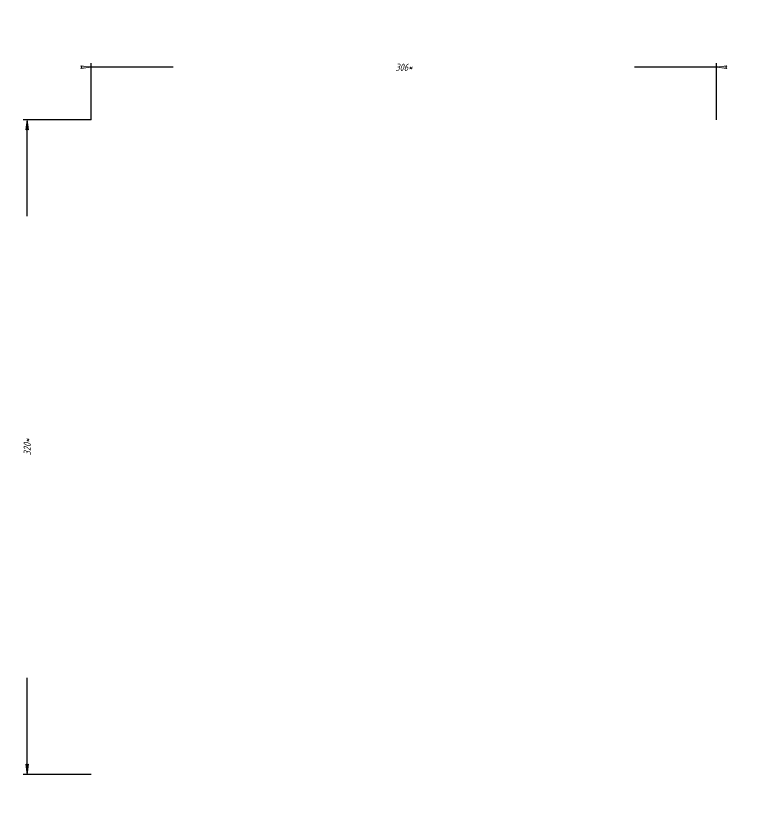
# Model space of a CAD drawing. Header units: millimetres. Extents: x -922 to 949, y -705 to 942.
# Drawn here: x -688.2 to -333.4, y -705 to -317.2 of the extents above; entities that cross this region are included whole.
import ezdxf

# ---------------------------------------------------------------- set-up
doc = ezdxf.new("R2010")
doc.units = ezdxf.units.MM
doc.linetypes.add('K5LT_THIN', pattern=[0])
doc.styles.add('KDIMTEXTSTYLE', font='GOST_AU.SHX', dxfattribs={"width": 0.96, "oblique": 15, "height": 5})
doc.dimstyles.new('KDIMSTYLE (1.00)', dxfattribs={"dimtxt": 5, "dimasz": 1, "dimexe": 2, "dimexo": 0, "dimgap": 1, "dimtad": 1, "dimtxsty": 'KDIMTEXTSTYLE', "dimsah": 1, "dimcen": 0, "dimdle": 1, "dimadec": 0, "dimazin": 0, "dimtfac": 0.667, "dimtmove": 0, "dimatfit": 3, "dimfxl": 1, "dimtvp": 1, "dimtolj": 1, "dimtzin": 0, "dimarcsym": 0})

# ---------------------------------------------------------------- blocks, each defined once
blk = doc.blocks.new('KDIMARROW_01')
blk.add_hatch(color=0).paths.add_polyline_path([(-5, -0.6582624912261956), (0, 0), (-5, 0.658262491226197), (-4.5, 6e-16)])
at = {"color": 0, "linetype": 'K5LT_THIN', "lineweight": 18}
for p, q in [((-4.5, 6e-16), (-5, 0.658262491226197)), ((-5, 0.658262491226197), (0, 0)), ((0, 0), (-5, -0.6582624912261956)), ((-5, -0.6582624912261956), (-4.5, 6e-16)), ((0, 0), (-1, 0))]:
    blk.add_line(p, q, dxfattribs=at)

msp = doc.modelspace()

# ---------------------------------------------------------------- dimensions: what is measured, and where the dimension line sits
at = {"color": 7}
msp.add_linear_dim(base=(-651.404418693423, -342.3797107367227), p1=(-345.404418693423, -368.0181715202632), p2=(-651.404418693423, -368.0181715202632), location=(-498.4044186934231, -342.3797107367227), dimstyle='KDIMSTYLE (1.00)', override={"dimexo": 0, "dimpost": '\\H3.5;\\W0.965;\\Q15;<>\\H3.5;\\W0.965;\\Q15;\\Q15;*', "dimblk1": 'KDIMARROW_01', "dimblk2": 'KDIMARROW_01', "dimse1": 0, "dimse2": 0, "dimclrt": 7, "dimtolj": 1}, dxfattribs=at).render()
msp.add_linear_dim(base=(-682.6029090195947, -368.0181715202632), p1=(-651.404418693423, -688.0181715202632), p2=(-651.404418693423, -368.0181715202632), angle=90, location=(-682.6029090195947, -528.0181715202632), dimstyle='KDIMSTYLE (1.00)', override={"dimexo": 0, "dimpost": '\\H3.5;\\W0.965;\\Q15;<>\\H3.5;\\W0.965;\\Q15;\\Q15;*', "dimblk1": 'KDIMARROW_01', "dimblk2": 'KDIMARROW_01', "dimse1": 0, "dimse2": 0, "dimclrt": 7, "dimtolj": 1}, dxfattribs=at).render()

doc.saveas('drawing.dxf')
